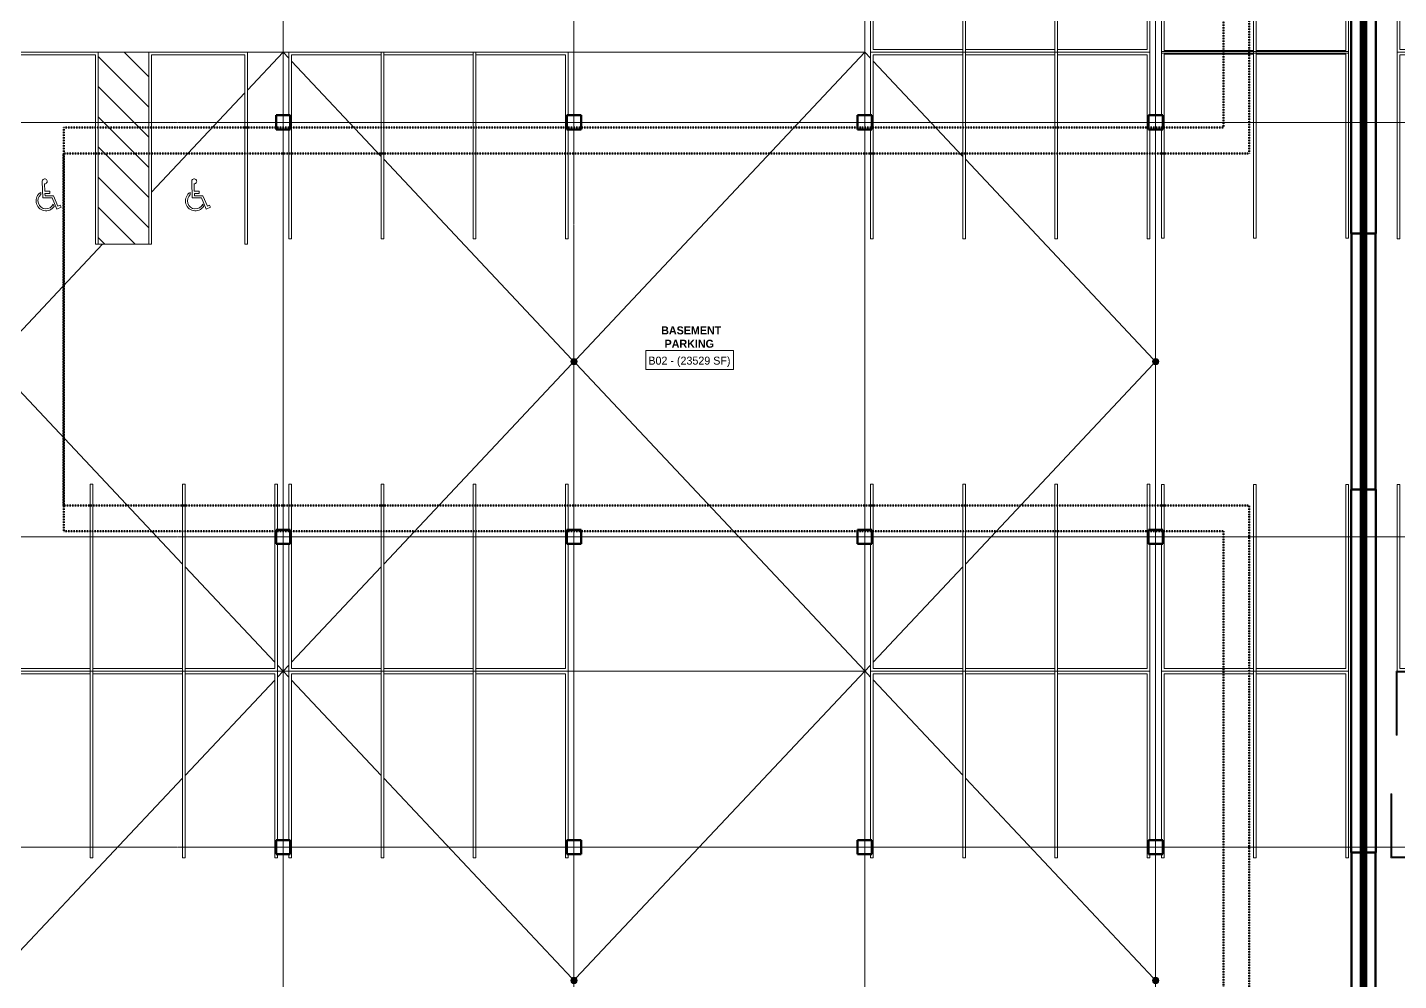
# Model space of a CAD drawing. Header units: inches. Extents: x -4235 to -464, y 9767 to 12463.
# Drawn here: x -3442 to -1900, y 10317 to 11389 of the extents above; entities that cross this region are included whole.
import ezdxf

# ---------------------------------------------------------------- set-up
doc = ezdxf.new("R2010")
doc.units = ezdxf.units.IN
doc.header["$MEASUREMENT"] = 0
for name, pattern in [('Dash 1_16_', [0.125, 0.0625, -0.0625]), ('Double Dash 3_8_', [1, 0.375, -0.125, 0.125, -0.125, 0.125, -0.125]), ('Grid Line 1_2_', [0.875, 0.5, -0.125, 0.125, -0.125])]:
    doc.linetypes.add(name, pattern=pattern)
for name, color, linetype, lineweight in [('0-1', 7, 'Continuous', 5), ('0-2', 213, 'Continuous', 20), ('0-3', 90, 'Continuous', 20), ('A-AREA-IDEN', 2, 'Continuous', 9), ('A-DETL-MEDM-2', 90, 'Continuous', 20), ('A-FLOR-1', 9, 'Continuous', 9), ('A-FLOR-2', 7, 'Continuous', 9), ('A-FLOR-4', 192, 'Continuous', 9), ('A-FLOR-5', 254, 'Continuous', 13), ('A-FLOR-PATT-2', 9, 'Continuous', 9), ('A-GENM-1', 9, 'Continuous', 9), ('A-GENM-2', 7, 'Continuous', 9), ('A-WALL', 113, 'Continuous', 13), ('A-WALL-2', 53, 'Continuous', 13), ('C-PROP-LINE', 91, 'Double Dash 3_8_', 50), ('C-PROP-LINE-1', 91, 'Dash 1_16_', 50), ('P-SANR-FIXT', 6, 'Continuous', 9), ('S-COLS', 52, 'Continuous', 9), ('S-COLS-1', 52, 'Continuous', 50), ('S-FNDN-1', 253, 'Continuous', 50), ('S-FNDN-4', 32, 'Continuous', 50), ('S-FNDN-5', 32, 'Continuous', 9), ('S-GRID-1', 1, 'Grid Line 1_2_', 9)]:
    doc.layers.add(name, color=color, linetype=linetype, lineweight=lineweight)
doc.styles.add('Century Gothic', font='ufonts.com_century-gothic.ttf', dxfattribs={"height": 9})
doc.styles.add('Century Gothic_B', font='GOTHICB.TTF', dxfattribs={"height": 9})

# ---------------------------------------------------------------- blocks, each defined once
blk = doc.blocks.new('Parking_Stall_Multiple - STANDARD-1679800-BACKGROUND - BASEMENT')
at = {"layer": 'A-GENM-1'}
for p, q in [((210, 548), (0, 548)), ((0, 548), (0, 436)), ((3, 439), (3, 545)), ((3, 545), (210, 545)), ((210, 545), (210, 548)), ((210, 439), (0, 439)), ((0, 439), (0, 327)), ((0, 436), (210, 436)), ((210, 439), (3, 439)), ((3, 330), (3, 436)), ((3, 436), (210, 436)), ((210, 436), (210, 439)), ((210, 436), (210, 439)), ((210, 330), (0, 330)), ((0, 330), (0, 218)), ((0, 327), (210, 327)), ((210, 330), (3, 330)), ((3, 221), (3, 327)), ((3, 327), (210, 327)), ((210, 327), (210, 330)), ((210, 327), (210, 330)), ((210, 221), (0, 221)), ((0, 221), (0, 109)), ((0, 218), (210, 218)), ((210, 221), (3, 221)), ((3, 112), (3, 218)), ((3, 218), (210, 218)), ((210, 218), (210, 221)), ((210, 218), (210, 221)), ((210, 112), (0, 112)), ((0, 112), (0, 0)), ((0, 109), (210, 109)), ((210, 112), (3, 112)), ((3, 3), (3, 109)), ((3, 109), (210, 109)), ((210, 109), (210, 112)), ((210, 109), (210, 112)), ((210, 3), (3, 3)), ((210, 0), (210, 3)), ((0, 0), (210, 0))]:
    blk.add_line(p, q, dxfattribs=at)
blk = doc.blocks.new('Parking_Stall_Multiple - BIKE-1683041-BACKGROUND - BASEMENT')
at = {"layer": 'A-GENM-1'}
for p, q in [((72, 379), (0, 379)), ((0, 379), (0, 360)), ((1, 361), (1, 378)), ((1, 378), (72, 378)), ((72, 378), (72, 379)), ((72, 361), (0, 361)), ((0, 361), (0, 342)), ((0, 360), (72, 360)), ((72, 361), (1, 361)), ((1, 343), (1, 360)), ((1, 360), (72, 360)), ((72, 360), (72, 361)), ((72, 360), (72, 361)), ((72, 343), (0, 343)), ((0, 343), (0, 324)), ((0, 342), (72, 342)), ((72, 343), (1, 343)), ((1, 325), (1, 342)), ((1, 342), (72, 342)), ((72, 342), (72, 343)), ((72, 342), (72, 343)), ((72, 325), (0, 325)), ((0, 325), (0, 306)), ((0, 324), (72, 324)), ((72, 325), (1, 325)), ((1, 307), (1, 324)), ((1, 324), (72, 324)), ((72, 324), (72, 325)), ((72, 324), (72, 325)), ((72, 307), (0, 307)), ((0, 307), (0, 288)), ((0, 306), (72, 306)), ((72, 307), (1, 307)), ((1, 289), (1, 306)), ((1, 306), (72, 306)), ((72, 306), (72, 307)), ((72, 306), (72, 307)), ((72, 289), (0, 289)), ((0, 289), (0, 270)), ((0, 288), (72, 288)), ((72, 289), (1, 289)), ((1, 271), (1, 288)), ((1, 288), (72, 288)), ((72, 288), (72, 289)), ((72, 288), (72, 289)), ((72, 271), (0, 271)), ((0, 271), (0, 252)), ((0, 270), (72, 270)), ((72, 271), (1, 271)), ((1, 253), (1, 270)), ((1, 270), (72, 270)), ((72, 270), (72, 271)), ((72, 270), (72, 271)), ((72, 253), (0, 253)), ((0, 253), (0, 234)), ((0, 252), (72, 252)), ((72, 253), (1, 253)), ((1, 235), (1, 252)), ((1, 252), (72, 252)), ((72, 252), (72, 253)), ((72, 252), (72, 253)), ((72, 235), (0, 235)), ((0, 235), (0, 216)), ((0, 234), (72, 234)), ((72, 235), (1, 235)), ((1, 217), (1, 234)), ((1, 234), (72, 234)), ((72, 234), (72, 235)), ((72, 234), (72, 235)), ((72, 217), (0, 217)), ((0, 217), (0, 198)), ((0, 216), (72, 216)), ((72, 217), (1, 217)), ((1, 199), (1, 216)), ((1, 216), (72, 216)), ((72, 216), (72, 217)), ((72, 216), (72, 217)), ((72, 199), (0, 199)), ((0, 199), (0, 180)), ((0, 198), (72, 198)), ((72, 199), (1, 199)), ((1, 181), (1, 198)), ((1, 198), (72, 198)), ((72, 198), (72, 199)), ((72, 198), (72, 199)), ((72, 181), (0, 181)), ((0, 181), (0, 162)), ((0, 180), (72, 180)), ((72, 181), (1, 181)), ((1, 163), (1, 180)), ((1, 180), (72, 180)), ((72, 180), (72, 181)), ((72, 180), (72, 181)), ((72, 163), (0, 163)), ((0, 163), (0, 144)), ((0, 162), (72, 162)), ((72, 163), (1, 163)), ((1, 145), (1, 162)), ((1, 162), (72, 162)), ((72, 162), (72, 163)), ((72, 162), (72, 163)), ((72, 145), (0, 145)), ((0, 145), (0, 126)), ((0, 144), (72, 144)), ((72, 145), (1, 145)), ((1, 127), (1, 144)), ((1, 144), (72, 144)), ((72, 144), (72, 145)), ((72, 144), (72, 145)), ((72, 127), (0, 127)), ((0, 127), (0, 108)), ((0, 126), (72, 126)), ((72, 127), (1, 127)), ((1, 109), (1, 126)), ((1, 126), (72, 126)), ((72, 126), (72, 127)), ((72, 126), (72, 127)), ((72, 109), (0, 109)), ((0, 109), (0, 90)), ((0, 108), (72, 108)), ((72, 109), (1, 109)), ((1, 91), (1, 108)), ((1, 108), (72, 108)), ((72, 108), (72, 109)), ((72, 108), (72, 109)), ((72, 91), (0, 91)), ((0, 91), (0, 72)), ((0, 90), (72, 90)), ((72, 91), (1, 91)), ((1, 73), (1, 90)), ((1, 90), (72, 90)), ((72, 90), (72, 91)), ((72, 90), (72, 91)), ((72, 73), (0, 73)), ((0, 73), (0, 54)), ((0, 72), (72, 72)), ((72, 73), (1, 73)), ((1, 55), (1, 72)), ((1, 72), (72, 72)), ((72, 72), (72, 73)), ((72, 72), (72, 73)), ((72, 55), (0, 55)), ((0, 55), (0, 36)), ((0, 54), (72, 54)), ((72, 55), (1, 55)), ((1, 37), (1, 54)), ((1, 54), (72, 54)), ((72, 54), (72, 55)), ((72, 54), (72, 55)), ((72, 37), (0, 37)), ((0, 37), (0, 18)), ((0, 36), (72, 36)), ((72, 37), (1, 37)), ((1, 19), (1, 36)), ((1, 36), (72, 36)), ((72, 36), (72, 37)), ((72, 36), (72, 37)), ((72, 19), (0, 19)), ((0, 19), (0, 0)), ((0, 18), (72, 18)), ((72, 19), (1, 19)), ((1, 1), (1, 18)), ((1, 18), (72, 18)), ((72, 18), (72, 19)), ((72, 18), (72, 19)), ((72, 1), (1, 1)), ((72, 0), (72, 1)), ((0, 0), (72, 0))]:
    blk.add_line(p, q, dxfattribs=at)
blk = doc.blocks.new('Parking_Stall_Multiple - BIKE-1682247-BACKGROUND - BASEMENT')
at = {"layer": 'A-GENM-1'}
for p, q in [((72, 0), (0, 0)), ((0, 0), (0, -19)), ((72, -1), (72, 0)), ((1, -18), (1, -1)), ((1, -1), (72, -1)), ((72, -18), (0, -18)), ((0, -18), (0, -37)), ((0, -19), (72, -19)), ((72, -18), (1, -18)), ((1, -36), (1, -19)), ((1, -19), (72, -19)), ((72, -19), (72, -18)), ((72, -19), (72, -18)), ((72, -36), (0, -36)), ((0, -36), (0, -55)), ((0, -37), (72, -37)), ((72, -36), (1, -36)), ((1, -54), (1, -37)), ((1, -37), (72, -37)), ((72, -37), (72, -36)), ((72, -37), (72, -36)), ((72, -54), (0, -54)), ((0, -54), (0, -73)), ((0, -55), (72, -55)), ((72, -54), (1, -54)), ((1, -72), (1, -55)), ((1, -55), (72, -55)), ((72, -55), (72, -54)), ((72, -55), (72, -54)), ((72, -72), (0, -72)), ((0, -72), (0, -91)), ((0, -73), (72, -73)), ((72, -72), (1, -72)), ((1, -90), (1, -73)), ((1, -73), (72, -73)), ((72, -73), (72, -72)), ((72, -73), (72, -72)), ((72, -90), (0, -90)), ((0, -90), (0, -109)), ((0, -91), (72, -91)), ((72, -90), (1, -90)), ((1, -108), (1, -91)), ((1, -91), (72, -91)), ((72, -91), (72, -90)), ((72, -91), (72, -90)), ((72, -108), (0, -108)), ((0, -108), (0, -127)), ((0, -109), (72, -109)), ((72, -108), (1, -108)), ((1, -126), (1, -109)), ((1, -109), (72, -109)), ((72, -109), (72, -108)), ((72, -109), (72, -108)), ((72, -126), (0, -126)), ((0, -126), (0, -145)), ((0, -127), (72, -127)), ((72, -126), (1, -126)), ((1, -144), (1, -127)), ((1, -127), (72, -127)), ((72, -127), (72, -126)), ((72, -127), (72, -126)), ((72, -144), (0, -144)), ((0, -144), (0, -163)), ((0, -145), (72, -145)), ((72, -144), (1, -144)), ((1, -162), (1, -145)), ((1, -145), (72, -145)), ((72, -145), (72, -144)), ((72, -145), (72, -144)), ((72, -162), (0, -162)), ((0, -162), (0, -181)), ((0, -163), (72, -163)), ((72, -162), (1, -162)), ((1, -180), (1, -163)), ((1, -163), (72, -163)), ((72, -163), (72, -162)), ((72, -163), (72, -162)), ((72, -180), (0, -180)), ((0, -180), (0, -199)), ((0, -181), (72, -181)), ((72, -180), (1, -180)), ((1, -198), (1, -181)), ((1, -181), (72, -181)), ((72, -181), (72, -180)), ((72, -181), (72, -180)), ((72, -198), (0, -198)), ((0, -198), (0, -217)), ((0, -199), (72, -199)), ((72, -198), (1, -198)), ((1, -216), (1, -199)), ((1, -199), (72, -199)), ((72, -199), (72, -198)), ((72, -199), (72, -198)), ((72, -216), (0, -216)), ((0, -216), (0, -235)), ((0, -217), (72, -217)), ((72, -216), (1, -216)), ((1, -234), (1, -217)), ((1, -217), (72, -217)), ((72, -217), (72, -216)), ((72, -217), (72, -216)), ((72, -234), (0, -234)), ((0, -234), (0, -253)), ((0, -235), (72, -235)), ((72, -234), (1, -234)), ((1, -252), (1, -235)), ((1, -235), (72, -235)), ((72, -235), (72, -234)), ((72, -235), (72, -234)), ((72, -252), (0, -252)), ((0, -252), (0, -271)), ((0, -253), (72, -253)), ((72, -252), (1, -252)), ((1, -270), (1, -253)), ((1, -253), (72, -253)), ((72, -253), (72, -252)), ((72, -253), (72, -252)), ((72, -270), (0, -270)), ((0, -270), (0, -289)), ((0, -271), (72, -271)), ((72, -270), (1, -270)), ((1, -288), (1, -271)), ((1, -271), (72, -271)), ((72, -271), (72, -270)), ((72, -271), (72, -270)), ((72, -288), (0, -288)), ((0, -288), (0, -307)), ((0, -289), (72, -289)), ((72, -288), (1, -288)), ((1, -306), (1, -289)), ((1, -289), (72, -289)), ((72, -289), (72, -288)), ((72, -289), (72, -288)), ((72, -306), (0, -306)), ((0, -306), (0, -325)), ((0, -307), (72, -307)), ((72, -306), (1, -306)), ((1, -324), (1, -307)), ((1, -307), (72, -307)), ((72, -307), (72, -306)), ((72, -307), (72, -306)), ((72, -324), (0, -324)), ((0, -324), (0, -343)), ((0, -325), (72, -325)), ((72, -324), (1, -324)), ((1, -342), (1, -325)), ((1, -325), (72, -325)), ((72, -325), (72, -324)), ((72, -325), (72, -324)), ((72, -342), (0, -342)), ((0, -342), (0, -361)), ((0, -343), (72, -343)), ((72, -342), (1, -342)), ((1, -360), (1, -343)), ((1, -343), (72, -343)), ((72, -343), (72, -342)), ((72, -343), (72, -342)), ((72, -360), (0, -360)), ((0, -360), (0, -379)), ((0, -361), (72, -361)), ((72, -360), (1, -360)), ((1, -378), (1, -361)), ((1, -361), (72, -361)), ((72, -361), (72, -360)), ((72, -361), (72, -360)), ((72, -378), (0, -378)), ((0, -378), (0, -397)), ((0, -379), (72, -379)), ((72, -378), (1, -378)), ((1, -396), (1, -379)), ((1, -379), (72, -379)), ((72, -379), (72, -378)), ((72, -379), (72, -378)), ((72, -396), (0, -396)), ((0, -396), (0, -415)), ((0, -397), (72, -397)), ((72, -396), (1, -396)), ((1, -414), (1, -397)), ((1, -397), (72, -397)), ((72, -397), (72, -396)), ((72, -397), (72, -396)), ((0, -415), (72, -415)), ((72, -414), (1, -414)), ((72, -415), (72, -414))]:
    blk.add_line(p, q, dxfattribs=at)
blk = doc.blocks.new('Parking_Stall_Multiple - STANDARD-1679026-BACKGROUND - BASEMENT')
at = {"layer": 'A-GENM-1'}
for p, q in [((210, 0), (0, 0)), ((0, 0), (0, -112)), ((210, -3), (210, 0)), ((3, -109), (3, -3)), ((3, -3), (210, -3)), ((210, -109), (0, -109)), ((0, -109), (0, -221)), ((0, -112), (210, -112)), ((210, -109), (3, -109)), ((3, -218), (3, -112)), ((3, -112), (210, -112)), ((210, -112), (210, -109)), ((210, -112), (210, -109)), ((210, -218), (0, -218)), ((0, -218), (0, -330)), ((0, -221), (210, -221)), ((210, -218), (3, -218)), ((3, -327), (3, -221)), ((3, -221), (210, -221)), ((210, -221), (210, -218)), ((210, -221), (210, -218)), ((210, -327), (0, -327)), ((0, -327), (0, -439)), ((0, -330), (210, -330)), ((210, -327), (3, -327)), ((3, -436), (3, -330)), ((3, -330), (210, -330)), ((210, -330), (210, -327)), ((210, -330), (210, -327)), ((210, -436), (0, -436)), ((0, -436), (0, -548)), ((0, -439), (210, -439)), ((210, -436), (3, -436)), ((3, -545), (3, -439)), ((3, -439), (210, -439)), ((210, -439), (210, -436)), ((210, -439), (210, -436)), ((210, -545), (0, -545)), ((0, -545), (0, -657)), ((0, -548), (210, -548)), ((210, -545), (3, -545)), ((3, -654), (3, -548)), ((3, -548), (210, -548)), ((210, -548), (210, -545)), ((210, -548), (210, -545)), ((210, -654), (0, -654)), ((0, -654), (0, -766)), ((0, -657), (210, -657)), ((210, -654), (3, -654)), ((3, -763), (3, -657)), ((3, -657), (210, -657)), ((210, -657), (210, -654)), ((210, -657), (210, -654)), ((210, -763), (0, -763)), ((0, -763), (0, -875)), ((0, -766), (210, -766)), ((210, -763), (3, -763)), ((3, -872), (3, -766)), ((3, -766), (210, -766)), ((210, -766), (210, -763)), ((210, -766), (210, -763)), ((210, -872), (0, -872)), ((0, -872), (0, -984)), ((0, -875), (210, -875)), ((210, -872), (3, -872)), ((3, -981), (3, -875)), ((3, -875), (210, -875)), ((210, -875), (210, -872)), ((210, -875), (210, -872)), ((210, -981), (0, -981)), ((0, -981), (0, -1093)), ((0, -984), (210, -984)), ((210, -981), (3, -981)), ((3, -1090), (3, -984)), ((3, -984), (210, -984)), ((210, -984), (210, -981)), ((210, -984), (210, -981)), ((210, -1090), (0, -1090)), ((0, -1090), (0, -1202)), ((0, -1093), (210, -1093)), ((210, -1090), (3, -1090)), ((3, -1199), (3, -1093)), ((3, -1093), (210, -1093)), ((210, -1093), (210, -1090)), ((210, -1093), (210, -1090)), ((0, -1202), (210, -1202)), ((210, -1199), (3, -1199)), ((210, -1202), (210, -1199))]:
    blk.add_line(p, q, dxfattribs=at)
blk = doc.blocks.new('Parking_Stall_Multiple - STANDARD-1679261-BACKGROUND - BASEMENT')
at = {"layer": 'A-GENM-1'}
for p, q in [((210, 1202), (0, 1202)), ((0, 1202), (0, 1090)), ((3, 1093), (3, 1199)), ((3, 1199), (210, 1199)), ((210, 1199), (210, 1202)), ((210, 1093), (0, 1093)), ((0, 1093), (0, 981)), ((0, 1090), (210, 1090)), ((210, 1093), (3, 1093)), ((3, 984), (3, 1090)), ((3, 1090), (210, 1090)), ((210, 1090), (210, 1093)), ((210, 1090), (210, 1093)), ((210, 984), (0, 984)), ((0, 984), (0, 872)), ((0, 981), (210, 981)), ((210, 984), (3, 984)), ((3, 875), (3, 981)), ((3, 981), (210, 981)), ((210, 981), (210, 984)), ((210, 981), (210, 984)), ((210, 875), (0, 875)), ((0, 875), (0, 763)), ((0, 872), (210, 872)), ((210, 875), (3, 875)), ((3, 766), (3, 872)), ((3, 872), (210, 872)), ((210, 872), (210, 875)), ((210, 872), (210, 875)), ((210, 766), (0, 766)), ((0, 766), (0, 654)), ((0, 763), (210, 763)), ((210, 766), (3, 766)), ((3, 657), (3, 763)), ((3, 763), (210, 763)), ((210, 763), (210, 766)), ((210, 763), (210, 766)), ((210, 657), (0, 657)), ((0, 657), (0, 545)), ((0, 654), (210, 654)), ((210, 657), (3, 657)), ((3, 548), (3, 654)), ((3, 654), (210, 654)), ((210, 654), (210, 657)), ((210, 654), (210, 657)), ((210, 548), (0, 548)), ((0, 548), (0, 436)), ((0, 545), (210, 545)), ((210, 548), (3, 548)), ((3, 439), (3, 545)), ((3, 545), (210, 545)), ((210, 545), (210, 548)), ((210, 545), (210, 548)), ((210, 439), (0, 439)), ((0, 439), (0, 327)), ((0, 436), (210, 436)), ((210, 439), (3, 439)), ((3, 330), (3, 436)), ((3, 436), (210, 436)), ((210, 436), (210, 439)), ((210, 436), (210, 439)), ((210, 330), (0, 330)), ((0, 330), (0, 218)), ((0, 327), (210, 327)), ((210, 330), (3, 330)), ((3, 221), (3, 327)), ((3, 327), (210, 327)), ((210, 327), (210, 330)), ((210, 327), (210, 330)), ((210, 221), (0, 221)), ((0, 221), (0, 109)), ((0, 218), (210, 218)), ((210, 221), (3, 221)), ((3, 112), (3, 218)), ((3, 218), (210, 218)), ((210, 218), (210, 221)), ((210, 218), (210, 221)), ((210, 112), (0, 112)), ((0, 112), (0, 0)), ((0, 109), (210, 109)), ((210, 112), (3, 112)), ((3, 3), (3, 109)), ((3, 109), (210, 109)), ((210, 109), (210, 112)), ((210, 109), (210, 112)), ((210, 3), (3, 3)), ((210, 0), (210, 3)), ((0, 0), (210, 0))]:
    blk.add_line(p, q, dxfattribs=at)
blk = doc.blocks.new('CTR - 2nd Phase_rvt-1-BACKGROUND - BASEMENT')
at = {"layer": 'A-FLOR-1'}
for p, q in [((-1925.8, 11157.2), (-1925.8, 10869.2)), ((-1925.8, 10461.2), (-1925.8, 10173.2))]:
    blk.add_line(p, q, dxfattribs=at)
at = {"layer": 'A-WALL-2'}
for p, q in [((-1935.8, 11565.2), (-1935.8, 11157.2)), ((-1935.8, 11157.2), (-1935.8, 10869.2)), ((-1935.8, 10869.2), (-1935.8, 10461.2)), ((-1935.8, 10461.2), (-1935.8, 10173.2))]:
    blk.add_line(p, q, dxfattribs=at)
at = {"layer": 'S-FNDN-1'}
for p, q in [((-1937.8, 11565.2), (-1937.8, 11157.2)), ((-1925.8, 11157.2), (-1925.8, 11565.2)), ((-1937.8, 11157.2), (-1925.8, 11157.2)), ((-1926.1, 11157.2), (-1937.8, 11157.2)), ((-1937.8, 11157.2), (-1937.8, 10869.2)), ((-1926.1, 10869.2), (-1926.1, 11157.2)), ((-1925.8, 10869.2), (-1937.8, 10869.2)), ((-1937.8, 10869.2), (-1937.8, 10461.2)), ((-1937.8, 10869.2), (-1926.1, 10869.2)), ((-1925.8, 10461.2), (-1925.8, 10869.2)), ((-1937.8, 10461.2), (-1925.8, 10461.2)), ((-1926.1, 10461.2), (-1937.8, 10461.2)), ((-1937.8, 10461.2), (-1937.8, 10173.2)), ((-1926.1, 10173.2), (-1926.1, 10461.2))]:
    blk.add_line(p, q, dxfattribs=at)
at = {"layer": '0-2'}
for name, p, rotation in [('Parking_Stall_Multiple - STANDARD-1679800-BACKGROUND - BASEMENT', (-1353.7, 11361.1), 89.99999999999815), ('Parking_Stall_Multiple - STANDARD-1679261-BACKGROUND - BASEMENT', (-1901.7, 11361.1), 269.9999999999996), ('Parking_Stall_Multiple - STANDARD-1679026-BACKGROUND - BASEMENT', (-1901.7, 10665.1), 90.0000000000004), ('Parking_Stall_Multiple - BIKE-1682247-BACKGROUND - BASEMENT', (-1487.8, 10665.1), 270.0000000000029), ('Parking_Stall_Multiple - BIKE-1683041-BACKGROUND - BASEMENT', (-1529.8, 10455.1), 89.9999999999971)]:
    blk.add_blockref(name, p, dxfattribs=dict(at, rotation=rotation))
blk = doc.blocks.new('Parking_Stall_Multiple - STANDARD-1982617-BACKGROUND - BASEMENT')
at = {"layer": 'A-GENM-2'}
for p, q in [((190, 0), (0, 0)), ((0, 0), (0, -106.7)), ((210, 0), (206, 0)), ((210, -3), (210, 0)), ((3, -103.7), (3, -3)), ((3, -3), (210, -3)), ((210, -103.7), (0, -103.7)), ((0, -103.7), (0, -210.3)), ((0, -106.7), (210, -106.7)), ((210, -103.7), (3, -103.7)), ((3, -207.3), (3, -106.7)), ((3, -106.7), (210, -106.7)), ((210, -106.7), (210, -103.7)), ((210, -106.7), (210, -103.7)), ((210, -207.3), (0, -207.3)), ((0, -207.3), (0, -314)), ((0, -210.3), (210, -210.3)), ((210, -207.3), (3, -207.3)), ((3, -311), (3, -210.3)), ((3, -210.3), (210, -210.3)), ((210, -210.3), (210, -207.3)), ((210, -210.3), (210, -207.3)), ((0, -314), (190, -314)), ((210, -311), (3, -311)), ((206, -314), (210, -314)), ((210, -314), (210, -311))]:
    blk.add_line(p, q, dxfattribs=at)
blk = doc.blocks.new('Parking_Stall_Multiple - STANDARD-2088802-BACKGROUND - BASEMENT')
at = {"layer": 'A-GENM-2'}
for p, q in [((190, 0), (0, 0)), ((0, 0), (0, -106.7)), ((210, 0), (206, 0)), ((210, -3), (210, 0)), ((3, -103.7), (3, -3)), ((3, -3), (210, -3)), ((210, -103.7), (0, -103.7)), ((0, -103.7), (0, -210.3)), ((0, -106.7), (210, -106.7)), ((210, -103.7), (3, -103.7)), ((3, -207.3), (3, -106.7)), ((3, -106.7), (210, -106.7)), ((210, -106.7), (210, -103.7)), ((210, -106.7), (210, -103.7)), ((210, -207.3), (0, -207.3)), ((0, -207.3), (0, -314)), ((0, -210.3), (210, -210.3)), ((210, -207.3), (3, -207.3)), ((3, -311), (3, -210.3)), ((3, -210.3), (210, -210.3)), ((210, -210.3), (210, -207.3)), ((210, -210.3), (210, -207.3)), ((0, -314), (190, -314)), ((210, -311), (3, -311)), ((206, -314), (210, -314)), ((210, -314), (210, -311))]:
    blk.add_line(p, q, dxfattribs=at)
blk = doc.blocks.new('Parking_Stall_Multiple - STANDARD-V1-BACKGROUND - BASEMENT')
at = {"layer": 'A-GENM-2'}
for p, q in [((143, 314), (0, 314)), ((0, 314), (0, 207.3)), ((3, 210.3), (3, 311)), ((3, 311), (210, 311)), ((210, 314), (159, 314)), ((210, 311), (210, 314)), ((210, 210.3), (0, 210.3)), ((0, 210.3), (0, 103.7)), ((0, 207.3), (210, 207.3)), ((210, 210.3), (3, 210.3)), ((3, 106.7), (3, 207.3)), ((3, 207.3), (210, 207.3)), ((210, 207.3), (210, 210.3)), ((210, 207.3), (210, 210.3)), ((210, 106.7), (0, 106.7)), ((0, 106.7), (0, 0)), ((0, 103.7), (210, 103.7)), ((210, 106.7), (3, 106.7)), ((3, 3), (3, 103.7)), ((3, 103.7), (210, 103.7)), ((210, 103.7), (210, 106.7)), ((210, 103.7), (210, 106.7)), ((210, 3), (3, 3)), ((210, 0), (210, 3)), ((0, 0), (143, 0)), ((159, 0), (210, 0))]:
    blk.add_line(p, q, dxfattribs=at)
blk = doc.blocks.new('Parking_Stall_Multiple - STANDARD-1983040-BACKGROUND - BASEMENT')
at = {"layer": 'A-GENM-2'}
for p, q in [((210, 0), (0, 0)), ((0, 0), (0, -106.7)), ((210, -3), (210, 0)), ((3, -103.7), (3, -3)), ((3, -3), (210, -3)), ((210, -103.7), (0, -103.7)), ((0, -103.7), (0, -210.3)), ((0, -106.7), (210, -106.7)), ((210, -103.7), (3, -103.7)), ((3, -207.3), (3, -106.7)), ((3, -106.7), (210, -106.7)), ((210, -106.7), (210, -103.7)), ((210, -106.7), (210, -103.7)), ((0, -210.3), (189.9, -210.3)), ((210, -207.3), (3, -207.3)), ((205.9, -210.3), (210, -210.3)), ((210, -210.3), (210, -207.3))]:
    blk.add_line(p, q, dxfattribs=at)
blk = doc.blocks.new('Parking_Stall_Multiple - STANDARD-V2-BACKGROUND - BASEMENT')
at = {"layer": 'A-GENM-2'}
for p, q in [((71, 0), (0, 0)), ((0, 0), (0, -106.7)), ((210, 0), (87, 0)), ((210, -3), (210, 0)), ((3, -103.7), (3, -3)), ((3, -3), (210, -3)), ((210, -103.7), (0, -103.7)), ((0, -103.7), (0, -210.3)), ((0, -106.7), (210, -106.7)), ((210, -103.7), (3, -103.7)), ((3, -207.3), (3, -106.7)), ((3, -106.7), (210, -106.7)), ((210, -106.7), (210, -103.7)), ((210, -106.7), (210, -103.7)), ((210, -207.3), (0, -207.3)), ((0, -207.3), (0, -314)), ((0, -210.3), (210, -210.3)), ((210, -207.3), (3, -207.3)), ((3, -311), (3, -210.3)), ((3, -210.3), (210, -210.3)), ((210, -210.3), (210, -207.3)), ((210, -210.3), (210, -207.3)), ((0, -314), (71, -314)), ((210, -311), (3, -311)), ((87, -314), (210, -314)), ((210, -314), (210, -311))]:
    blk.add_line(p, q, dxfattribs=at)
blk = doc.blocks.new('Parking_Stall_Multiple - STANDARD-V3-BACKGROUND - BASEMENT')
at = {"layer": 'A-GENM-2'}
for p, q in [((210, 0), (0, 0)), ((0, 0), (0, -106.7)), ((210, -3), (210, 0)), ((3, -103.7), (3, -3)), ((3, -3), (210, -3)), ((210, -103.7), (0, -103.7)), ((0, -103.7), (0, -210.3)), ((0, -106.7), (210, -106.7)), ((210, -103.7), (3, -103.7)), ((3, -207.3), (3, -106.7)), ((3, -106.7), (210, -106.7)), ((210, -106.7), (210, -103.7)), ((210, -106.7), (210, -103.7)), ((0, -210.3), (71.9, -210.3)), ((210, -207.3), (3, -207.3)), ((87.9, -210.3), (210, -210.3)), ((210, -210.3), (210, -207.3))]:
    blk.add_line(p, q, dxfattribs=at)
blk = doc.blocks.new('Parking_Stall_Multiple - STANDARD-V4-BACKGROUND - BASEMENT')
at = {"layer": 'A-GENM-2'}
for p, q in [((166, 314), (0, 314)), ((0, 314), (0, 207.3)), ((3, 210.3), (3, 311)), ((3, 311), (210, 311)), ((210, 314), (182, 314)), ((210, 311), (210, 314)), ((210, 210.3), (0, 210.3)), ((0, 210.3), (0, 103.7)), ((0, 207.3), (210, 207.3)), ((210, 210.3), (3, 210.3)), ((3, 106.7), (3, 207.3)), ((3, 207.3), (210, 207.3)), ((210, 207.3), (210, 210.3)), ((210, 207.3), (210, 210.3)), ((210, 106.7), (0, 106.7)), ((0, 106.7), (0, 0)), ((0, 103.7), (210, 103.7)), ((210, 106.7), (3, 106.7)), ((3, 3), (3, 103.7)), ((3, 103.7), (210, 103.7)), ((210, 103.7), (210, 106.7)), ((210, 103.7), (210, 106.7)), ((210, 3), (3, 3)), ((210, 0), (210, 3)), ((0, 0), (166, 0)), ((182, 0), (210, 0))]:
    blk.add_line(p, q, dxfattribs=at)
blk = doc.blocks.new('Parking_Stall_Multiple - STANDARD-1983798-BACKGROUND - BASEMENT')
at = {"layer": 'A-GENM-2'}
for p, q in [((167.1, 210.3), (0, 210.3)), ((0, 210.3), (0, 103.7)), ((3, 106.7), (3, 207.3)), ((3, 207.3), (210, 207.3)), ((210, 210.3), (183.1, 210.3)), ((210, 207.3), (210, 210.3)), ((210, 106.7), (0, 106.7)), ((0, 106.7), (0, 0)), ((0, 103.7), (210, 103.7)), ((210, 106.7), (3, 106.7)), ((3, 3), (3, 103.7)), ((3, 103.7), (210, 103.7)), ((210, 103.7), (210, 106.7)), ((210, 103.7), (210, 106.7)), ((210, 3), (3, 3)), ((210, 0), (210, 3)), ((0, 0), (210, 0))]:
    blk.add_line(p, q, dxfattribs=at)
blk = doc.blocks.new('Parking_Stall_Multiple - STANDARD-V5-BACKGROUND - BASEMENT')
at = {"layer": 'A-GENM-2'}
for p, q in [((143.1, 210.3), (0, 210.3)), ((0, 210.3), (0, 103.7)), ((3, 106.7), (3, 207.3)), ((3, 207.3), (210, 207.3)), ((210, 210.3), (159.1, 210.3)), ((210, 207.3), (210, 210.3)), ((210, 106.7), (0, 106.7)), ((0, 106.7), (0, 0)), ((0, 103.7), (210, 103.7)), ((210, 106.7), (3, 106.7)), ((3, 3), (3, 103.7)), ((3, 103.7), (210, 103.7)), ((210, 103.7), (210, 106.7)), ((210, 103.7), (210, 106.7)), ((210, 3), (3, 3)), ((210, 0), (210, 3)), ((0, 0), (210, 0))]:
    blk.add_line(p, q, dxfattribs=at)
blk = doc.blocks.new('Parking_Stall_Multiple - ADA-1919661-BACKGROUND - BASEMENT')
at = {"layer": 'A-GENM-2'}
for p, q in [((216, 111), (0, 111)), ((0, 111), (0, 0)), ((3, 3), (3, 108)), ((3, 108), (216, 108)), ((216, 108), (216, 111)), ((216, 3), (3, 3)), ((216, 0), (216, 3)), ((0, 0), (71, 0)), ((87, 0), (216, 0))]:
    blk.add_line(p, q, dxfattribs=at)
blk = doc.blocks.new('Parking_Stall_Multiple - ADA-VAN-2088509-BACKGROUND - BASEMENT')
at = {"layer": 'A-GENM-2'}
for p, q in [((216, 111), (0, 111)), ((0, 111), (0, 0)), ((3, 3), (3, 108)), ((3, 108), (216, 108)), ((216, 108), (216, 111)), ((216, 3), (3, 3)), ((216, 0), (216, 3)), ((0, 0), (216, 0))]:
    blk.add_line(p, q, dxfattribs=at)
blk = doc.blocks.new('CTR - 1st Phase - Common Walls_rvt-1-BACKGROUND - BASEMENT')
at = {"layer": 'A-FLOR-PATT-2'}
h = blk.add_hatch(dxfattribs=at)
h.set_pattern_fill('FP_3', color=256, style=0, pattern_type=2)
h.set_pattern_definition([(315, (-3353.324, 10906.164), (16.9706, 16.9706), [])])
h.paths.add_polyline_path([(-3362.3, 11145.2), (-3305.3, 11145.2), (-3305.3, 11361.2), (-3362.3, 11361.2), (-3362.3, 11193.2)], flags=0)
at = {"layer": 'A-DETL-MEDM-2'}
for p, q in [((-3424.4, 11197.3), (-3425.1, 11215.9)), ((-3422.5, 11213.2), (-3422.2, 11204.9)), ((-3256.4, 11197.3), (-3257.1, 11215.9)), ((-3254.5, 11213.2), (-3254.2, 11204.9)), ((-3426.7, 11201), (-3426.8, 11203.4)), ((-3414, 11197.3), (-3424.4, 11197.3)), ((-3422.2, 11204.9), (-3416.8, 11204.9)), ((-3416.8, 11202.4), (-3422.1, 11202.4)), ((-3422.1, 11202.4), (-3422, 11199.8)), ((-3422, 11199.8), (-3412.4, 11199.8)), ((-3416.8, 11204.9), (-3416.8, 11202.4)), ((-3408.9, 11184.8), (-3414, 11197.3)), ((-3412.4, 11199.8), (-3407.5, 11188)), ((-3258.7, 11201), (-3258.8, 11203.4)), ((-3246, 11197.3), (-3256.4, 11197.3)), ((-3254.2, 11204.9), (-3248.8, 11204.9)), ((-3248.8, 11202.4), (-3254.1, 11202.4)), ((-3254.1, 11202.4), (-3254, 11199.8)), ((-3254, 11199.8), (-3244.4, 11199.8)), ((-3248.8, 11204.9), (-3248.8, 11202.4)), ((-3240.9, 11184.8), (-3246, 11197.3)), ((-3244.4, 11199.8), (-3239.5, 11188)), ((-3411.7, 11187.6), (-3412.7, 11190.1)), ((-3404, 11186.8), (-3408.9, 11184.8)), ((-3407.5, 11188), (-3404.9, 11189.1)), ((-3404.9, 11189.1), (-3404, 11186.8)), ((-3243.7, 11187.6), (-3244.7, 11190.1)), ((-3236, 11186.8), (-3240.9, 11184.8)), ((-3239.5, 11188), (-3236.9, 11189.1)), ((-3236.9, 11189.1), (-3236, 11186.8))]:
    blk.add_line(p, q, dxfattribs=at)
for centre, radius, start, end in [((-3422.3, 11216), 2.82, 265.2221, 186.5331), ((-3254.3, 11216), 2.82, 265.2221, 186.5331), ((-3420.9, 11194), 11.2, 121.7672, 325.4553), ((-3420.9, 11194), 9.06, 129.2933, 334.8736), ((-3252.9, 11194), 11.2, 121.7672, 325.4553), ((-3252.9, 11194), 9.06, 129.2933, 334.8736)]:
    blk.add_arc(centre, radius, start, end, dxfattribs=at)
at = {"layer": 'A-FLOR-2'}
for p, q in [((-3305.3, 11361.2), (-3362.3, 11361.2)), ((-3362.3, 11145.2), (-3305.3, 11145.2))]:
    blk.add_line(p, q, dxfattribs=at)
at = {"layer": '0-3'}
for name, p, rotation in [('Parking_Stall_Multiple - STANDARD-V4-BACKGROUND - BASEMENT', (-2179.8, 11361.2), 89.99999999999953), ('Parking_Stall_Multiple - STANDARD-1983798-BACKGROUND - BASEMENT', (-1956.5, 11360.1), 89.99999999999821), ('Parking_Stall_Multiple - ADA-1919661-BACKGROUND - BASEMENT', (-3473.3, 11361.2), 269.9999999999978), ('Parking_Stall_Multiple - ADA-VAN-2088509-BACKGROUND - BASEMENT', (-3305.3, 11361.2), 269.9999999999978), ('Parking_Stall_Multiple - STANDARD-V2-BACKGROUND - BASEMENT', (-2833.8, 11361.2), 270.0000000000005), ('Parking_Stall_Multiple - STANDARD-V2-BACKGROUND - BASEMENT', (-2179.8, 11361.2), 270.0000000000005), ('Parking_Stall_Multiple - STANDARD-V3-BACKGROUND - BASEMENT', (-1956.5, 11362.1), 270.0000000000005), ('Parking_Stall_Multiple - STANDARD-V1-BACKGROUND - BASEMENT', (-3160.8, 10665.2), 89.99999999999953), ('Parking_Stall_Multiple - STANDARD-V1-BACKGROUND - BASEMENT', (-2833.8, 10665.2), 89.99999999999953), ('Parking_Stall_Multiple - STANDARD-V1-BACKGROUND - BASEMENT', (-2179.8, 10665.2), 89.99999999999953), ('Parking_Stall_Multiple - STANDARD-V5-BACKGROUND - BASEMENT', (-1956.5, 10665.1), 89.99999999999953), ('Parking_Stall_Multiple - STANDARD-2088802-BACKGROUND - BASEMENT', (-3160.8, 10665.2), 270.0000000000005), ('Parking_Stall_Multiple - STANDARD-1982617-BACKGROUND - BASEMENT', (-2833.8, 10665.2), 270.0000000000005), ('Parking_Stall_Multiple - STANDARD-1982617-BACKGROUND - BASEMENT', (-2179.8, 10665.2), 270.0000000000005), ('Parking_Stall_Multiple - STANDARD-1983040-BACKGROUND - BASEMENT', (-1956.5, 10665.1), 270.0000000000005)]:
    blk.add_blockref(name, p, dxfattribs=dict(at, rotation=rotation))
blk = doc.blocks.new('Concrete-Rectangular-Column - ONE-1856735-BACKGROUND - BASEMENT')
at = {"layer": 'S-COLS-1'}
for p, q in [((8, 8), (-8, 8)), ((-8, 8), (-8, -8)), ((8, -8), (8, 8)), ((-8, -8), (8, -8))]:
    blk.add_line(p, q, dxfattribs=at)
blk = doc.blocks.new('Basic Wall _ EXT - C8AØF - _10_ CONCRETE _ 2_ EPS INSUL_ - ___-2578965-BACKGROUND - BASEMENT')
at = {"layer": 'S-FNDN-5'}
for p, q in [((-1941.3, 11565.2), (-1937.8, 11565.2)), ((-1937.8, 11157.2), (-1941.3, 11157.2))]:
    blk.add_line(p, q, dxfattribs=at)
blk = doc.blocks.new('Basic Wall _ EXT - C8AØF - _10_ CONCRETE _ 2_ EPS INSUL_ - ___-2578966-BACKGROUND - BASEMENT')
at = {"layer": 'S-FNDN-5'}
for p, q in [((-1941.3, 10869.2), (-1937.8, 10869.2)), ((-1937.8, 10461.2), (-1941.3, 10461.2))]:
    blk.add_line(p, q, dxfattribs=at)
blk = doc.blocks.new('Drain-Floor-WATTS-Square-Stainless_Steel_Strainer-Type_FD-1200-M - 2_ Outlet with 5_ Strainer-2528673-BACKGROUND - BASEMENT')
at = {"layer": 'P-SANR-FIXT'}
for p, q in [((-2.707, -2.707), (-2.707, 2.707)), ((-2.707, 2.707), (2.707, 2.707)), ((-2.03025, -2.03025), (-2.03025, 2.03025)), ((-2.03025, 2.03025), (2.03025, 2.03025)), ((-1.3535, -1.3535), (-1.3535, 1.3535)), ((-1.3535, 1.3535), (1.3535, 1.3535)), ((-0.67675, -0.67675), (-0.67675, 0.67675)), ((-0.67675, 0.67675), (0.67675, 0.67675)), ((0, 2.707), (0, -2.707)), ((0.67675, 0.67675), (0.67675, -0.67675)), ((1.3535, 1.3535), (1.3535, -1.3535)), ((2.03025, 2.03025), (2.03025, -2.03025)), ((2.707, 2.707), (2.707, -2.707)), ((-2.707, 0), (2.707, 0)), ((2.707, -2.707), (-2.707, -2.707)), ((2.03025, -2.03025), (-2.03025, -2.03025)), ((1.3535, -1.3535), (-1.3535, -1.3535)), ((0.67675, -0.67675), (-0.67675, -0.67675))]:
    blk.add_line(p, q, dxfattribs=at)
for start, end in [(360, 180), (180, 360)]:
    blk.add_arc((0, 0), 3.5, start, end, dxfattribs=at)
blk = doc.blocks.new('Family - ___-2657144-BACKGROUND - BASEMENT')
at = {"layer": 'C-PROP-LINE'}
blk.add_line((-1939.8, 12268.7), (-1939.8, 9828.6), dxfattribs=at)
blk = doc.blocks.new('Family - ___-2835860-BACKGROUND - BASEMENT')
at = {"layer": 'C-PROP-LINE-1'}
for p, q in [((-2067.9, 11247.4), (-2067.9, 12118.6)), ((-2067.9, 11247.4), (-3401.4, 11247.4)), ((-3401.4, 11247.4), (-3401.4, 10851.4)), ((-2067.9, 10851.4), (-3401.4, 10851.4)), ((-2067.9, 9980.2), (-2067.9, 10851.4))]:
    blk.add_line(p, q, dxfattribs=at)
blk = doc.blocks.new('Family - ___-2835903-BACKGROUND - BASEMENT')
at = {"layer": 'C-PROP-LINE-1'}
for p, q in [((-2096.8, 11276.3), (-2096.8, 12089.7)), ((-2096.8, 11276.3), (-3400.9, 11276.3)), ((-3400.9, 11276.3), (-3400.9, 10822.5)), ((-2096.8, 10822.5), (-3400.9, 10822.5)), ((-2096.8, 10009.1), (-2096.8, 10822.5))]:
    blk.add_line(p, q, dxfattribs=at)
blk = doc.blocks.new('Family - ___-2835932-BACKGROUND - BASEMENT')
at = {"layer": 'C-PROP-LINE-1'}
for p, q in [((-2067.9, 11247.4), (-2067.9, 12118.6)), ((-2067.9, 11247.4), (-3401.4, 11247.4)), ((-3401.4, 11247.4), (-3401.4, 10851.4)), ((-2067.9, 10851.4), (-3401.4, 10851.4)), ((-2067.9, 9980.2), (-2067.9, 10851.4))]:
    blk.add_line(p, q, dxfattribs=at)

msp = doc.modelspace()

# ---------------------------------------------------------------- linework, layer by layer
at = {"layer": 'A-AREA-IDEN', "flags": 128}
msp.add_lwpolyline([(-2746.6, 11025.8), (-2647.9, 11025.8), (-2647.9, 11004.3), (-2746.6, 11004.3)], close=True, dxfattribs=at)
at = {"layer": 'A-FLOR-4'}
for p, q in [((-1953.3, 11157.2), (-1953.3, 10869.2)), ((-1953.3, 10461.2), (-1953.3, 10218.9))]:
    msp.add_line(p, q, dxfattribs=at)
at = {"layer": 'A-FLOR-5'}
for p, q in [((-2500.3, 11527.2), (-2500.3, 11290.2)), ((-2173.3, 11527.2), (-2173.3, 11290.2)), ((-2827.3, 11361.2), (-2827.3, 11422.8)), ((-3305.3, 11361.2), (-3362.3, 11361.2)), ((-3147.8, 11361.2), (-3194.3, 11361.2)), ((-3194.3, 11318.6), (-3154.3, 11361.2)), ((-3154.3, 11290.2), (-3154.3, 11361.2)), ((-3147.8, 11354.3), (-3154.3, 11361.2)), ((-3044.2, 11243.9), (-3144.8, 11351.1)), ((-2500.3, 11361.2), (-2833.8, 11361.2)), ((-2824.9, 11015.7), (-2500.3, 11361.2)), ((-2500.3, 11361.2), (-2493.8, 11354.3)), ((-2490.8, 11351.1), (-2390.2, 11243.9)), ((-3302.3, 11203.7), (-3197.3, 11315.4)), ((-3154.3, 10824.2), (-3154.3, 11274.2)), ((-2500.3, 10824.2), (-2500.3, 11274.2)), ((-2173.3, 11274.2), (-2173.3, 11016.7)), ((-2829.7, 11015.7), (-3041.2, 11240.8)), ((-2387.2, 11240.8), (-2175.7, 11015.7)), ((-3478.9, 11015.7), (-3357.3, 11145.2)), ((-3267.5, 10785.5), (-3478.9, 11010.6)), ((-3041.2, 10785.5), (-2829.7, 11010.6)), ((-2500.3, 10665.3), (-2824.9, 11010.6)), ((-2175.7, 11010.6), (-2387.2, 10785.5)), ((-2173.3, 11009.7), (-2173.3, 10824.2)), ((-3154.3, 10475.2), (-3154.3, 10808.2)), ((-2500.3, 10475.2), (-2500.3, 10808.2)), ((-2173.3, 10808.2), (-2173.3, 10475.2)), ((-3163.8, 10675.2), (-3264.5, 10782.3)), ((-3144.8, 10675.2), (-3044.2, 10782.3)), ((-2390.2, 10782.3), (-2490.8, 10675.2)), ((-3154.3, 10665.1), (-3160.8, 10672)), ((-3154.3, 10665.1), (-3147.8, 10672)), ((-2493.8, 10672), (-2500.3, 10665.1)), ((-3264.5, 10547.9), (-3163.8, 10655)), ((-3160.8, 10658.2), (-3154.3, 10665.1)), ((-3147.8, 10665.1), (-3160.8, 10665.1)), ((-3147.8, 10658.2), (-3154.3, 10665.1)), ((-3147.8, 10665.1), (-3154.3, 10665.1)), ((-3044.2, 10547.9), (-3144.8, 10655)), ((-2500.3, 10665.3), (-2833.8, 10665.2)), ((-2500.3, 10665.1), (-2833.8, 10665.1)), ((-2825, 10319.8), (-2500.3, 10665.1)), ((-2493.8, 10658.4), (-2500.3, 10665.3)), ((-2390.2, 10548.1), (-2490.8, 10655.2)), ((-3479, 10319.8), (-3267.5, 10544.7)), ((-2829.7, 10319.8), (-3041.2, 10544.7)), ((-2175.7, 10319.7), (-2387.2, 10544.9)), ((-3154.3, 10175.2), (-3154.3, 10459.2)), ((-2500.3, 10175.2), (-2500.3, 10459.2)), ((-2173.3, 10459.2), (-2173.3, 10320.7))]:
    msp.add_line(p, q, dxfattribs=at)
at = {"layer": 'A-WALL'}
msp.add_line((-1943.3, 12087.2), (-1943.3, 9891.2), dxfattribs=at)
at = {"layer": 'S-FNDN-4'}
for p, q in [((-1941.3, 9889.2), (-1941.3, 12089.2)), ((-1953.3, 11565.2), (-1953.3, 11157.2)), ((-1941.3, 11157.2), (-1953.3, 11157.2)), ((-1952.9, 11157.2), (-1952.9, 10869.2)), ((-1953.3, 10869.2), (-1953.3, 10461.2)), ((-1953.3, 10869.2), (-1941.3, 10869.2)), ((-1941.3, 10461.2), (-1953.3, 10461.2)), ((-1952.9, 10461.2), (-1952.9, 10226.2))]:
    msp.add_line(p, q, dxfattribs=at)
at = {"layer": 'S-GRID-1'}
for p, q in [((-3154.3, 9836.2), (-3154.3, 12413.7)), ((-2827.3, 9836.2), (-2827.3, 12413.7)), ((-2500.3, 9836.2), (-2500.3, 12413.7)), ((-2173.3, 9836.2), (-2173.3, 12413.7)), ((-464.5, 11282.2), (-4185.7, 11282.2)), ((-464.5, 10816.2), (-4185.7, 10816.2)), ((-464.5, 10467.2), (-4185.7, 10467.2))]:
    msp.add_line(p, q, dxfattribs=at)

# ---------------------------------------------------------------- block references
at = {"layer": '0-1'}
for name in ['CTR - 2nd Phase_rvt-1-BACKGROUND - BASEMENT', 'CTR - 1st Phase - Common Walls_rvt-1-BACKGROUND - BASEMENT']:
    msp.add_blockref(name, (0, 0), dxfattribs=at)
at = {"layer": 'C-PROP-LINE'}
msp.add_blockref('Family - ___-2657144-BACKGROUND - BASEMENT', (0, 0), dxfattribs=at)
at = {"layer": 'C-PROP-LINE-1'}
for name in ['Family - ___-2835860-BACKGROUND - BASEMENT', 'Family - ___-2835932-BACKGROUND - BASEMENT', 'Family - ___-2835903-BACKGROUND - BASEMENT']:
    msp.add_blockref(name, (0, 0), dxfattribs=at)
at = {"layer": 'P-SANR-FIXT'}
for p in [(-2827.3, 11013.2), (-2173.3, 11013.2), (-2827.3, 10317.2), (-2173.3, 10317.2)]:
    msp.add_blockref('Drain-Floor-WATTS-Square-Stainless_Steel_Strainer-Type_FD-1200-M - 2_ Outlet with 5_ Strainer-2528673-BACKGROUND - BASEMENT', p, dxfattribs=at)
at = {"layer": 'S-COLS'}
for p in [(-3154.3, 11282.2), (-2827.3, 11282.2), (-2500.3, 11282.2), (-2173.3, 11282.2), (-3154.3, 10816.2), (-2827.3, 10816.2), (-2500.3, 10816.2), (-2173.3, 10816.2), (-3154.3, 10467.2), (-2827.3, 10467.2), (-2500.3, 10467.2), (-2173.3, 10467.2)]:
    msp.add_blockref('Concrete-Rectangular-Column - ONE-1856735-BACKGROUND - BASEMENT', p, dxfattribs=at)
at = {"layer": 'S-FNDN-5'}
for name in ['Basic Wall _ EXT - C8AØF - _10_ CONCRETE _ 2_ EPS INSUL_ - ___-2578965-BACKGROUND - BASEMENT', 'Basic Wall _ EXT - C8AØF - _10_ CONCRETE _ 2_ EPS INSUL_ - ___-2578966-BACKGROUND - BASEMENT']:
    msp.add_blockref(name, (0, 0), dxfattribs=at)

# ---------------------------------------------------------------- texts
at = {"layer": 'A-AREA-IDEN', "char_height": 9, "attachment_point": 1}
for s, insert, width, style in [('BASEMENT', (-2729.2, 11052.8), 76.962, 'Century Gothic_B'), ('PARKING', (-2725.4, 11037.8), 67.872, 'Century Gothic_B'), ('B02 - (23529 SF)', (-2743.6, 11018.8), 112.11, 'Century Gothic')]:
    msp.add_mtext(s, dxfattribs=dict(at, insert=insert, width=width, style=style))

doc.saveas('drawing.dxf')
